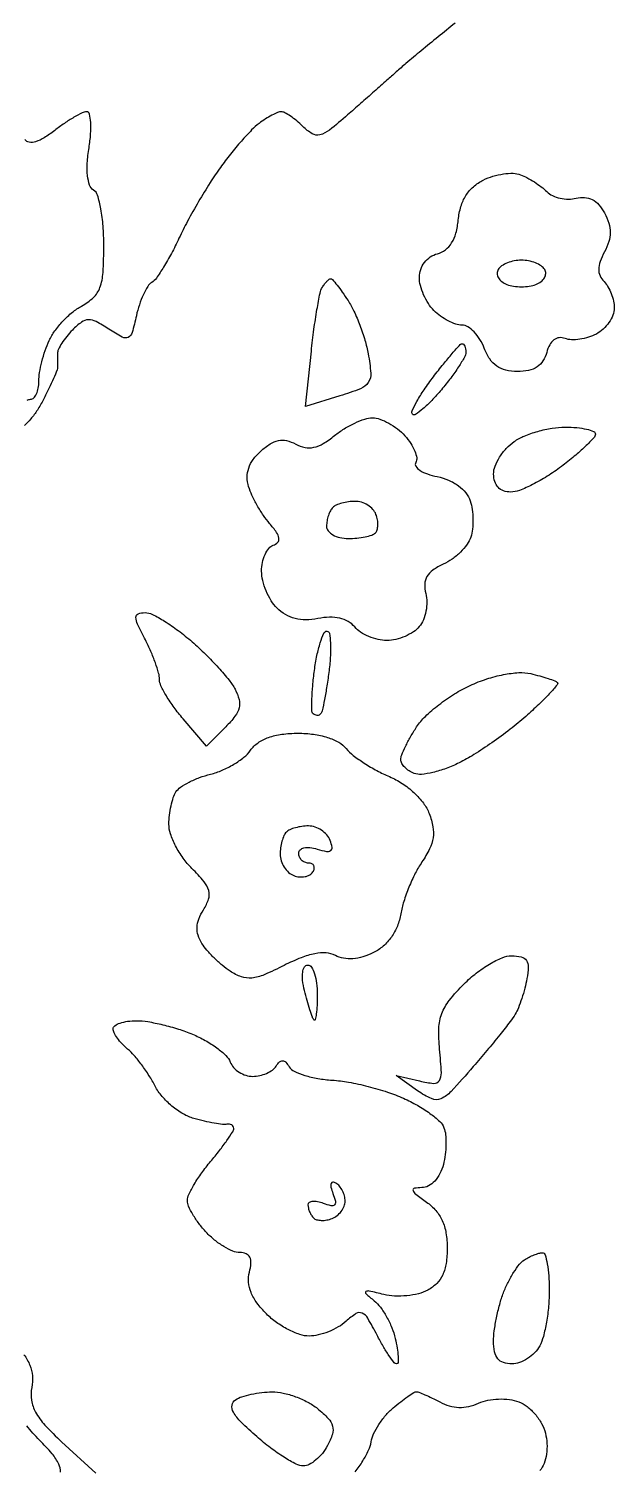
# Model space of a CAD drawing. Extents: x 0 to 102, y 0 to 135.
# Drawn here: x 86.12 to 91.45, y 64.72 to 77.83 of the extents above; entities that cross this region are included whole.
import ezdxf

# ---------------------------------------------------------------- set-up
doc = ezdxf.new("R2010")
doc.units = 0
doc.header["$MEASUREMENT"] = 0

msp = doc.modelspace()

# ---------------------------------------------------------------- linework, layer by layer
for points in [[(90.001254, 77.878072, 0.002523), (89.848125, 77.755017, 0.002323), (89.691967, 77.627017, 0.002319), (89.553834, 77.511631, 0.007694), (89.464502, 77.433922, -0.001193), (89.3807, 77.359086, -0.000467), (89.264665, 77.256156, -0.000462), (89.13891, 77.145021, -0.000575), (89.021801, 77.041958, -0.012295), (88.856276, 76.90368, -0.104804), (88.770191, 76.860759, -0.197665), (88.699224, 76.870516, -0.064709), (88.613906, 76.936208, 0.021299), (88.557878, 76.987656, 0.02526), (88.500666, 77.031122, 0.025324), (88.44956, 77.062354, 0.125128), (88.417127, 77.0706, 0.09898), (88.384282, 77.064034, 0.021857), (88.332021, 77.039536, 0.021909), (88.273083, 77.00533, 0.019549), (88.215012, 76.96485, 0.03876), (88.147086, 76.90463, 0.011715), (88.053608, 76.803185, 0.01166), (87.953766, 76.684117, 0.012434), (87.861766, 76.563, 0.015442), (87.768168, 76.424371, 0.008724), (87.662934, 76.250999, 0.008702), (87.562801, 76.072275, 0.014118), (87.484725, 75.91667, -0.013031), (87.415882, 75.778718, -0.016006), (87.344242, 75.653872, -0.014508), (87.27835, 75.553731, -0.101909), (87.23611, 75.51385, 0.116917), (87.199676, 75.477346, 0.029702), (87.15984, 75.403069, 0.028638), (87.123293, 75.310396, 0.025548), (87.095958, 75.210575, -0.01525), (87.057065, 75.056136, -0.212983), (87.021115, 75.013185, -0.243341), (86.968066, 75.014415, -0.019863), (86.845178, 75.088132, 0.023123), (86.729, 75.156797, 0.128757), (86.659114, 75.173268, 0.153898), (86.596629, 75.151862, 0.037505), (86.513029, 75.079943, 0.026213), (86.460812, 75.021944, 0.028783), (86.416676, 74.960514, 0.029937), (86.38549, 74.904183, 0.111903), (86.3766, 74.864957, 0.00189), (86.376726, 74.831715, 0.00163), (86.377104, 74.79679, 0.00164), (86.377653, 74.765117, 0.004758), (86.378314, 74.743214, -0.106428), (86.373487, 74.715488, -0.006657), (86.341106, 74.63842, -0.009588), (86.299216, 74.547139, -0.006957), (86.249242, 74.447114, -0.02318), (86.193325, 74.350264, -0.031088), (86.13344, 74.268493, -0.031984), (86.077535, 74.209463, -0.189376)], [(86.099373, 74.43881, -0.13875), (86.131851, 74.448, 0.205188), (86.160728, 74.460371, 0.083292), (86.185208, 74.496533, 0.063554), (86.201852, 74.549972, 0.043778), (86.2074, 74.613219, -0.042265), (86.214001, 74.691166, -0.019699), (86.234996, 74.790473, -0.019354), (86.265369, 74.893588, -0.025598), (86.301345, 74.984625, -0.050362), (86.352021, 75.071481, -0.031677), (86.427076, 75.162025, -0.031639), (86.513167, 75.24256, -0.049394), (86.597445, 75.299001, 0.067279), (86.704, 75.376001, 0.115742), (86.763733, 75.467128, 0.072739), (86.792219, 75.604439, 0.014833), (86.7996, 75.853203, 0.019544), (86.792755, 76.028244, 0.026431), (86.772072, 76.185212, 0.025489), (86.742393, 76.30926, 0.184921), (86.705886, 76.357132, -0.174161), (86.670039, 76.402161, -0.055262), (86.651271, 76.487254, -0.042861), (86.648851, 76.602435, -0.023479), (86.664586, 76.742825, 0.020846), (86.679341, 76.868495, 0.035398), (86.67981, 76.974316, 0.041658), (86.668338, 77.050417, 0.347538), (86.642809, 77.0706, 0.115584), (86.601637, 77.060953, 0.017478), (86.526669, 77.02046, 0.01881), (86.440142, 76.965265, 0.015273), (86.351622, 76.899911, -0.028019), (86.256989, 76.833701, -0.064234), (86.177908, 76.797797, -0.10513), (86.118349, 76.792519, -0.227857), (86.080567, 76.816691, 0.075495)], [(86.071143, 65.733511, -0.067903), (86.125524, 65.638059, -0.076059), (86.148602, 65.539684, -0.066971), (86.142787, 65.43434, 0.084928), (86.140525, 65.317922, 0.088415), (86.177348, 65.209136, 0.061297), (86.262822, 65.090717, 0.020399), (86.414819, 64.939641), (86.726793, 64.653884)], [(89.091206, 64.664043, 0.026619), (89.160544, 64.764413, 0.027566), (89.213101, 64.861491, 0.070712), (89.236641, 64.93762, -0.069617), (89.258957, 65.010348, -0.033867), (89.30601, 65.095579, -0.032777), (89.367938, 65.179159, -0.040516), (89.436364, 65.24775, -0.010148), (89.505734, 65.304461, -0.014003), (89.570403, 65.35231, -0.010571), (89.625584, 65.389088, -0.14264), (89.648634, 65.3958, -0.094767), (89.672171, 65.391298, -0.008807), (89.727029, 65.368392, -0.01108), (89.791884, 65.33823, -0.008479), (89.861463, 65.302496, 0.052306), (89.949127, 65.266781, 0.062586), (90.037125, 65.252819, 0.062625), (90.125797, 65.261065, 0.052468), (90.215451, 65.291042, -0.058113), (90.298958, 65.317921, -0.040441), (90.397456, 65.329246, -0.040351), (90.496812, 65.324571, -0.056724), (90.582919, 65.303408, -0.078208), (90.658803, 65.260918, -0.050386), (90.73151, 65.190809, -0.049427), (90.79036, 65.105545, -0.064952), (90.825016, 65.017664, -0.049092), (90.839134, 64.922842, -0.048839), (90.834534, 64.826919, -0.052291), (90.812556, 64.740843, -0.084762), (90.774888, 64.675601, 0.021068)], [(86.405744, 64.662619, 0.116341), (86.389464, 64.73542, 0.063644), (86.327707, 64.829939, 0.019885), (86.212606, 64.954578, -0.031933), (86.097255, 65.085686, -0.048805)]]:
    msp.add_lwpolyline(points, format="xyb")
for points in [[(90.59757, 76.496978, -0.032723), (90.657196, 76.469848, -0.019696), (90.724198, 76.430427, -0.019686), (90.787987, 76.385789, -0.032298), (90.837762, 76.342615, 0.085096), (90.889708, 76.306363, 0.054624), (90.959409, 76.28246, 0.053096), (91.035214, 76.273693, 0.066304), (91.105468, 76.282404, -0.082462), (91.182488, 76.28945, -0.102002), (91.251647, 76.269815, -0.092736), (91.312141, 76.222391, -0.05746), (91.363733, 76.147973, -0.045902), (91.403233, 76.054458, -0.077552), (91.416182, 75.970553, -0.077299), (91.402966, 75.8865, -0.045317), (91.363139, 75.792517, 0.035205), (91.323542, 75.704091, 0.085115), (91.310706, 75.633876, 0.110474), (91.323199, 75.574995, 0.089306), (91.360163, 75.521797, -0.066059), (91.39558, 75.475542, -0.039099), (91.425447, 75.412656, -0.038448), (91.445812, 75.344, -0.052927), (91.4526, 75.280057, -0.093682), (91.440584, 75.216485, -0.05753), (91.404698, 75.148974, -0.054977), (91.351895, 75.087957, -0.064139), (91.289529, 75.04348, -0.047213), (91.218127, 75.01354, -0.040408), (91.138548, 74.995585, -0.042321), (91.062998, 74.991308, -0.084794), (91.004547, 75.002988, 0.119351), (90.950962, 75.00993, 0.136086), (90.903037, 74.990829, 0.108658), (90.864192, 74.945135, 0.058145), (90.837138, 74.875785, -0.079186), (90.803091, 74.79826, -0.10575), (90.749043, 74.743906, -0.093701), (90.672119, 74.712229, -0.050991), (90.570126, 74.7018, -0.057419), (90.463535, 74.714081, -0.095701), (90.381317, 74.750822, -0.094533), (90.318035, 74.815923, -0.054905), (90.2682, 74.9133, 0.047309), (90.228328, 74.994209, 0.053393), (90.175292, 75.062672, 0.060824), (90.117773, 75.10952, 0.141434), (90.064837, 75.1248, -0.082551), (90.008227, 75.13421, -0.037439), (89.938951, 75.163852, -0.035752), (89.868887, 75.206868, -0.04085), (89.808943, 75.257743, -0.054705), (89.758046, 75.321188, -0.038661), (89.715052, 75.401888, -0.039128), (89.685672, 75.486553, -0.064036), (89.676, 75.561763, -0.08469), (89.688016, 75.632196, -0.079454), (89.722803, 75.696401, -0.07964), (89.775788, 75.746434, -0.085715), (89.840484, 75.775854, 0.099012), (89.914049, 75.811677, 0.091711), (89.97053, 75.873865, 0.074093), (90.009399, 75.964152, 0.040292), (90.030834, 76.083255, -0.047296), (90.054761, 76.206309, -0.068292), (90.100194, 76.307249, -0.073186), (90.168264, 76.387181, -0.064847), (90.25917, 76.448015, -0.041819), (90.346681, 76.482628, -0.037359), (90.442094, 76.503801, -0.039314), (90.531048, 76.509601, -0.087246)], [(90.6066, 75.717, 0.048595), (90.541792, 75.710686, 0.047061), (90.478687, 75.691973, 0.050865), (90.426368, 75.66447, 0.108322), (90.394731, 75.631802, 0.148943), (90.385123, 75.595372, 0.123594), (90.396395, 75.556723, 0.099723), (90.427713, 75.521623, 0.069381), (90.474338, 75.495851, 0.055611), (90.534642, 75.480112, 0.036064), (90.6066, 75.474915, 0.036064), (90.678558, 75.480112, 0.055611), (90.738862, 75.495851, 0.069381), (90.785487, 75.521623, 0.099723), (90.816805, 75.556723, 0.123594), (90.828077, 75.595372, 0.148943), (90.818469, 75.631802, 0.108322), (90.786832, 75.66447, 0.050865), (90.734513, 75.691973, 0.047061), (90.671408, 75.710686, 0.048595)], [(88.867563, 75.5478, -0.220063), (88.883301, 75.540521, -0.008365), (88.925367, 75.489305, -0.013666), (88.973618, 75.424978, -0.009049), (89.025616, 75.348668, -0.036129), (89.079496, 75.251849, -0.018477), (89.133499, 75.123632, -0.018261), (89.179637, 74.986779, -0.026093), (89.209654, 74.862218, -0.02599), (89.232999, 74.686847, -0.169958), (89.210817, 74.602215, -0.151249), (89.139262, 74.544641, -0.019338), (88.950913, 74.4783), (88.638609, 74.3817), (88.69146, 74.887347, -0.007186), (88.715192, 75.086658, -0.00953), (88.742838, 75.267197, -0.007226), (88.770871, 75.416619, -0.088647), (88.792148, 75.470397, -0.023924), (88.812485, 75.500033, -0.030794), (88.834034, 75.525063, -0.031793), (88.853934, 75.543046, -0.169413)], [(90.066741, 74.9556, -0.221394), (90.079088, 74.949851, -0.077056), (90.089524, 74.932655, -0.058595), (90.096639, 74.9074, -0.039408), (90.099, 74.877491, -0.129415), (90.087295, 74.833025, -0.015264), (90.03378, 74.744816, -0.017446), (89.961998, 74.642274, -0.01347), (89.876973, 74.535518, -0.015499), (89.788945, 74.437253, -0.0259), (89.708324, 74.361007, -0.024116), (89.641716, 74.309579, -0.363521), (89.61463, 74.31197, -0.314715), (89.609347, 74.341744, -0.018103), (89.653743, 74.429056, -0.022276), (89.719117, 74.535405, -0.013976), (89.804398, 74.653944, -0.006317), (89.894913, 74.769557, -0.009734), (89.976371, 74.866988, -0.004614), (90.047178, 74.946904, -0.212236)], [(89.24926, 74.2788, -0.086573), (89.316114, 74.267137, -0.040421), (89.396441, 74.230663, -0.038453), (89.476696, 74.177636, -0.043646), (89.544276, 74.114931, -0.038205), (89.597413, 74.04635, -0.04913), (89.634555, 73.975807, -0.057839), (89.651854, 73.913523, -0.179113), (89.643361, 73.871431, 0.293571), (89.64396, 73.837251, 0.100817), (89.680755, 73.800762, 0.062222), (89.749117, 73.767233, 0.033588), (89.839769, 73.742676, -0.052026), (89.942349, 73.710792, -0.057725), (90.032331, 73.659196, -0.063254), (90.10089, 73.593733, -0.093982), (90.140197, 73.520876, -0.043482), (90.157571, 73.443337, -0.029453), (90.164325, 73.352992, -0.029722), (90.160445, 73.264235, -0.051098), (90.145375, 73.191839, -0.080317), (90.111738, 73.125227, -0.041335), (90.05063, 73.054209, -0.039708), (89.973955, 72.989854, -0.047878), (89.892527, 72.942884, 0.045311), (89.79949, 72.88985, 0.107688), (89.745627, 72.831754, 0.125025), (89.725362, 72.762401, 0.072957), (89.734938, 72.675795, -0.06453), (89.744648, 72.599686, -0.048189), (89.736338, 72.515412, -0.048968), (89.712449, 72.436069, -0.075748), (89.675626, 72.374849, -0.074105), (89.62152, 72.326416, -0.044562), (89.545467, 72.285545, -0.043576), (89.460649, 72.257722, -0.057531), (89.3799, 72.2484, -0.05627), (89.299343, 72.257495, -0.043368), (89.215098, 72.284622, -0.044509), (89.139872, 72.324473, -0.075631), (89.08678, 72.371709, 0.091418), (89.027984, 72.420806, 0.072127), (88.950529, 72.450796, 0.062437), (88.857256, 72.460219, 0.043371), (88.751869, 72.448504, -0.047446), (88.641795, 72.437173, -0.063839), (88.542413, 72.449132, -0.068372), (88.454566, 72.484605, -0.066367), (88.378548, 72.542737, -0.059086), (88.324649, 72.61114, -0.03901), (88.279145, 72.700423, -0.039026), (88.248086, 72.795626, -0.059405), (88.2378, 72.881893, -0.049754), (88.245644, 72.96053, -0.055901), (88.268864, 73.032884, -0.063809), (88.303042, 73.08867, -0.140207), (88.34355, 73.11729, 0.123407), (88.384515, 73.144249, 0.230277), (88.395636, 73.181448, 0.11396), (88.373844, 73.234597, 0.023643), (88.311257, 73.31469, -0.028914), (88.254481, 73.388945, -0.019395), (88.198047, 73.479725, -0.019562), (88.150094, 73.572221, -0.03609), (88.119711, 73.651256, -0.073522), (88.106845, 73.737501, -0.082237), (88.120449, 73.820329, -0.075783), (88.16152, 73.89957, -0.051489), (88.229566, 73.975249, -0.040939), (88.315678, 74.041219, -0.093389), (88.391236, 74.071895, -0.107233), (88.465963, 74.070832, -0.065976), (88.548658, 74.03974, 0.073764), (88.633605, 74.009295, 0.103589), (88.713903, 74.010064, 0.08298), (88.799782, 74.044524, 0.033384), (88.903468, 74.117597, -0.031917), (88.990466, 74.179293, -0.029209), (89.087164, 74.231447, -0.030433), (89.179093, 74.267673, -0.078796)], [(91.006124, 74.1942, -0.021592), (91.112183, 74.189618, -0.035276), (91.201045, 74.175562, -0.040102), (91.264636, 74.155362, -0.31802), (91.280317, 74.13075, -0.178938), (91.265159, 74.095165, -0.012768), (91.188064, 74.017597, -0.016696), (91.088288, 73.928392, -0.011772), (90.970594, 73.83465, -0.022098), (90.841779, 73.745601, -0.023594), (90.708329, 73.670341, -0.024024), (90.588216, 73.616951, -0.092823), (90.508377, 73.602, -0.085918), (90.443423, 73.613245, -0.11808), (90.393965, 73.6455, -0.113932), (90.36333, 73.697672, -0.07616), (90.3528, 73.766403, -0.093028), (90.366414, 73.838943, -0.048718), (90.408032, 73.921198, -0.04614), (90.468893, 73.999946, -0.052447), (90.540824, 74.062503, -0.054478), (90.632808, 74.113013, -0.029381), (90.755066, 74.155514, -0.028895), (90.886194, 74.184568, -0.040091)], [(89.088849, 73.5174, 0.034601), (89.028798, 73.513239, 0.03335), (88.969134, 73.500833, 0.035191), (88.918179, 73.48269, 0.09352), (88.8864, 73.461, 0.077955), (88.864762, 73.431311, 0.038133), (88.846567, 73.388032, 0.036641), (88.834158, 73.339126, 0.043841), (88.83, 73.2918, 0.170563), (88.845121, 73.248763, 0.094252), (88.887986, 73.212135, 0.074787), (88.951888, 73.187361, 0.055194), (89.0274, 73.179, 0.023432), (89.106679, 73.182717, 0.026874), (89.181669, 73.193855, 0.027482), (89.243327, 73.210002, 0.119139), (89.275371, 73.229571, 0.131935), (89.291479, 73.257506, 0.057779), (89.297715, 73.300134, 0.05155), (89.294085, 73.349643, 0.04759), (89.28042, 73.398771, 0.096021), (89.252118, 73.444128, 0.066857), (89.205368, 73.482553, 0.064414), (89.148083, 73.508534, 0.074425)], [(87.175184, 72.5022, -0.117117), (87.242305, 72.486259, -0.022079), (87.353056, 72.424238, -0.022514), (87.478611, 72.338403, -0.018964), (87.603589, 72.236798, -0.014704), (87.725902, 72.122865, -0.013973), (87.843468, 72.000035, -0.01407), (87.941245, 71.885684, -0.047007), (87.995726, 71.80349, -0.05927), (88.031993, 71.710808, -0.125182), (88.032417, 71.634145, -0.103259), (87.995256, 71.557085, -0.032581), (87.9105, 71.4605), (87.735414, 71.285414), (87.521411, 71.534257, -0.019949), (87.43948, 71.637592, -0.02312), (87.37024, 71.742301, -0.022989), (87.320461, 71.835168, -0.111747), (87.307303, 71.893051, 0.069266), (87.299136, 71.951324, 0.016839), (87.269315, 72.044024, 0.016945), (87.227542, 72.148977, 0.016143), (87.178127, 72.252601, -0.009557), (87.106631, 72.397585, -0.107216), (87.092353, 72.459852, -0.316331), (87.113788, 72.49112, -0.089515)], [(88.833089, 72.333, -0.365576), (88.856155, 72.313534, -0.028664), (88.865805, 72.227382, -0.028445), (88.865499, 72.111308, -0.016861), (88.85261, 71.97345, -0.006657), (88.8328, 71.833139, -0.009487), (88.811194, 71.709163, -0.005968), (88.789985, 71.606362, -0.125777), (88.77606, 71.57865, -0.112869), (88.761526, 71.56805, -0.107745), (88.743576, 71.564585, -0.101492), (88.724938, 71.568876, -0.089447), (88.708531, 71.580269, -0.194775), (88.695971, 71.609921, -0.011035), (88.696594, 71.71145, -0.015585), (88.703954, 71.835254, -0.010698), (88.71967, 71.975069, -0.016858), (88.742801, 72.11225, -0.026533), (88.77279, 72.227858, -0.024537), (88.804991, 72.314474, -0.299994)], [(90.691027, 71.945552, -0.009602), (90.774166, 71.924463, -0.012602), (90.849149, 71.901857, -0.010143), (90.910398, 71.880307, -0.107108), (90.932561, 71.866039, -0.391444), (90.93342, 71.844132, -0.009667), (90.860814, 71.762406, -0.015814), (90.765226, 71.665263, -0.009461), (90.645898, 71.555666, -0.016645), (90.503426, 71.437907, -0.011964), (90.337037, 71.315697, -0.012104), (90.172925, 71.206913, -0.025405), (90.039421, 71.132175, -0.027033), (89.919632, 71.08075, -0.030119), (89.799194, 71.044648, -0.031506), (89.694122, 71.026825, -0.118408), (89.628307, 71.035476, -0.052351), (89.581834, 71.059142, -0.056198), (89.542493, 71.091473, -0.063129), (89.515678, 71.127149, -0.130341), (89.5068, 71.160628, -0.096175), (89.515226, 71.204028, -0.016648), (89.549248, 71.28087, -0.017566), (89.595981, 71.369501, -0.014921), (89.651304, 71.459694, -0.056632), (89.730859, 71.555463, -0.026022), (89.853807, 71.661662, -0.025371), (89.996242, 71.761143, -0.031953), (90.137754, 71.837547, -0.028572), (90.28965, 71.89717, -0.031043), (90.443239, 71.937182, -0.033644), (90.582951, 71.954812, -0.071993)], [(88.570638, 71.4024, -0.033608), (88.711526, 71.392919, -0.043555), (88.837799, 71.364492, -0.049813), (88.940514, 71.320089, -0.09298), (89.009991, 71.262395, 0.054245), (89.073769, 71.200546, 0.021303), (89.173642, 71.129387, 0.020787), (89.289122, 71.060964, 0.024355), (89.404053, 71.006205, -0.047451), (89.518939, 70.944814, -0.041001), (89.626382, 70.86012, -0.042698), (89.713244, 70.764213, -0.071945), (89.76585, 70.669491, -0.045281), (89.799344, 70.549785, -0.083098), (89.80101, 70.448816, -0.077296), (89.769422, 70.347983, -0.034731), (89.699398, 70.227731, 0.032225), (89.638735, 70.124745, 0.020267), (89.580824, 69.997588, 0.02033), (89.533829, 69.867302, 0.034748), (89.5068, 69.754932, -0.054881), (89.475288, 69.643774, -0.056548), (89.420566, 69.543335, -0.058328), (89.3466, 69.460412, -0.066209), (89.258358, 69.400857, -0.04173), (89.162077, 69.36262, -0.054638), (89.069093, 69.345174, -0.061256), (88.983837, 69.349105, -0.080919), (88.910383, 69.374257, 0.107754), (88.827475, 69.397803, 0.062971), (88.72396, 69.391196, 0.047419), (88.597559, 69.354263, 0.023112), (88.444315, 69.284858, -0.016516), (88.261535, 69.199155, -0.074735), (88.147926, 69.169391, -0.111934), (88.054389, 69.180281, -0.061903), (87.950955, 69.231848, -0.02788), (87.879714, 69.285099, -0.019525), (87.80547, 69.352439, -0.019764), (87.739221, 69.422765, -0.03834), (87.693182, 69.484679, -0.063807), (87.658633, 69.558968, -0.089766), (87.649266, 69.631284, -0.082074), (87.66573, 69.707029, -0.045142), (87.70863, 69.791899, 0.059127), (87.754461, 69.889217, 0.150344), (87.75628, 69.966439, 0.106215), (87.713079, 70.048115, 0.021812), (87.602263, 70.169046, -0.041063), (87.521819, 70.263912, -0.036056), (87.454004, 70.374731, -0.037789), (87.407499, 70.484256, -0.083358), (87.393095, 70.573705, -0.028041), (87.398223, 70.65532, -0.024266), (87.412517, 70.739949, -0.025), (87.433074, 70.815444, -0.062761), (87.457393, 70.866943, -0.10236), (87.498515, 70.909304, -0.030795), (87.576193, 70.955304, -0.029443), (87.671896, 70.997381, -0.028119), (87.773347, 71.028667, 0.041357), (87.8783, 71.064097, 0.033112), (87.984468, 71.118621, 0.034171), (88.076403, 71.182733, 0.069007), (88.136847, 71.246874, -0.086293), (88.205761, 71.315144, -0.066169), (88.300128, 71.363841, -0.054417), (88.421301, 71.39292, -0.03171)], [(88.665849, 70.5564, 0.034601), (88.605798, 70.552239, 0.03335), (88.546134, 70.539832, 0.035191), (88.495179, 70.52169, 0.09352), (88.4634, 70.5, 0.09352), (88.44171, 70.468221, 0.035191), (88.423567, 70.417266, 0.03335), (88.411161, 70.357602, 0.034601), (88.407, 70.297551, 0.077686), (88.416284, 70.238157, 0.065091), (88.443481, 70.180405, 0.066748), (88.483711, 70.132972, 0.092179), (88.531191, 70.103846, 0.066719), (88.582404, 70.091684, 0.072258), (88.633588, 70.093955, 0.081026), (88.676913, 70.109784, 0.126981), (88.705384, 70.137095, 0.087518), (88.717687, 70.167989, 0.16638), (88.71438, 70.194234, 0.178572), (88.696062, 70.211724, 0.102575), (88.665793, 70.218, -0.099846), (88.631602, 70.224896, -0.098131), (88.602518, 70.244526, -0.097753), (88.583037, 70.273838, -0.098237), (88.5762, 70.308301, -0.206557), (88.589548, 70.339233, -0.136181), (88.624316, 70.35757, -0.08645), (88.678395, 70.359851, -0.044284), (88.744868, 70.345069, 0.026214), (88.82815, 70.323367, 0.200747), (88.866976, 70.330984, 0.294905), (88.879907, 70.360958, 0.050077), (88.862716, 70.423968, 0.08698), (88.832374, 70.474595, 0.066391), (88.783924, 70.517498, 0.065869), (88.725479, 70.546499, 0.082453)], [(90.517147, 69.372, -0.055105), (90.605258, 69.36226, -0.192006), (90.651629, 69.330563, -0.158969), (90.668527, 69.271017, -0.035163), (90.656827, 69.164197, -0.019319), (90.637293, 69.076021, -0.01555), (90.609733, 68.982904, -0.015827), (90.578839, 68.8984, -0.038315), (90.549423, 68.838838, -0.02982), (90.504671, 68.772711, -0.004794), (90.408628, 68.650021, -0.005284), (90.292468, 68.50764, -0.004617), (90.168032, 68.361135, -0.008286), (89.965152, 68.134402, -0.104278), (89.871942, 68.068352, -0.210468), (89.786554, 68.068881, -0.050149), (89.660432, 68.141311), (89.4645, 68.281635), (89.678668, 68.230085, 0.034435), (89.807393, 68.208338, 0.28443), (89.858384, 68.233329, 0.15533), (89.876593, 68.303854, 0.009888), (89.860339, 68.519296, -0.030985), (89.85399, 68.710869, -0.082563), (89.880218, 68.844663, -0.079582), (89.949012, 68.965609, -0.027359), (90.083813, 69.116029, -0.031254), (90.194849, 69.213988, -0.031728), (90.316693, 69.296808, -0.033445), (90.431491, 69.354644, -0.10029)], [(88.659188, 69.2874, -0.260279), (88.692342, 69.268887, -0.060308), (88.720075, 69.208704, -0.047371), (88.739132, 69.122134, -0.030509), (88.7454, 69.0195, -0.010668), (88.743258, 68.919107, -0.021818), (88.73647, 68.84065, -0.028872), (88.726786, 68.789648, -0.607811), (88.715001, 68.78685, -0.091808), (88.700364, 68.811916, -0.008523), (88.677137, 68.880086, -0.010741), (88.652385, 68.963076, -0.008231), (88.628789, 69.05475, -0.029261), (88.611947, 69.148939, -0.062172), (88.612371, 69.222867, -0.102581), (88.628803, 69.270164, -0.263874)], [(87.098417, 68.7798, -0.041522), (87.201234, 68.771247, -0.017841), (87.336239, 68.743645, -0.017508), (87.47873, 68.703847, -0.022105), (87.607207, 68.65672, -0.028826), (87.72364, 68.599985, -0.030902), (87.829983, 68.531396, -0.032498), (87.913024, 68.461509, -0.1104), (87.951941, 68.40292, 0.092945), (87.982703, 68.352944, 0.06678), (88.032944, 68.310599, 0.064962), (88.094196, 68.281972, 0.077018), (88.157258, 68.2722, 0.054399), (88.2209, 68.279145, 0.049225), (88.283836, 68.299704, 0.052368), (88.336832, 68.329961, 0.098775), (88.370282, 68.365832, -0.059854), (88.400623, 68.403883, -0.212349), (88.42916, 68.414612, -0.192848), (88.458206, 68.400941, -0.049118), (88.490393, 68.358753, 0.145888), (88.535592, 68.318507, 0.034339), (88.631005, 68.281598, 0.032519), (88.751143, 68.252778, 0.027042), (88.881668, 68.237522, -0.029608), (89.030869, 68.219306, -0.016908), (89.20832, 68.180649, -0.016846), (89.38484, 68.129507, -0.026704), (89.531631, 68.072727, -0.024365), (89.657985, 68.008353, -0.027476), (89.772313, 67.934287, -0.028285), (89.861322, 67.861369, -0.115885), (89.900305, 67.804037, -0.067974), (89.914981, 67.741546, -0.02768), (89.918444, 67.654096, -0.026762), (89.9118, 67.558345, -0.030789), (89.895012, 67.468311, -0.056475), (89.86372, 67.384857, -0.069907), (89.816139, 67.316946, -0.080961), (89.758562, 67.272399, -0.124873), (89.697864, 67.257, 0.041419), (89.630915, 67.251445, 0.460757), (89.618749, 67.231228, 0.150875), (89.642936, 67.197443, 0.009741), (89.741776, 67.125303, -0.062302), (89.826818, 67.048357, -0.072626), (89.885197, 66.95645, -0.065582), (89.918755, 66.843962, -0.039757), (89.9298, 66.705279, -0.035982), (89.919815, 66.56671, -0.072404), (89.888709, 66.461868, -0.086889), (89.833832, 66.382734, -0.075074), (89.75272, 66.322183, -0.062292), (89.668593, 66.289846, -0.036036), (89.561631, 66.271429, -0.035459), (89.449908, 66.268347, -0.049283), (89.35087, 66.282485, 0.00488), (89.217618, 66.313758, 0.201528), (89.18909, 66.308656, 0.496376), (89.187745, 66.290662, 0.011187), (89.264003, 66.226229, -0.064024), (89.320768, 66.166951, -0.031726), (89.377277, 66.079262, -0.030861), (89.425143, 65.979487, -0.039345), (89.455965, 65.88225, -0.016038), (89.473701, 65.79303, -0.027822), (89.481883, 65.717941, -0.028429), (89.481663, 65.66219, -0.396522), (89.468284, 65.6496, -0.235419), (89.446051, 65.660682, -0.012744), (89.399099, 65.726384, -0.017664), (89.346196, 65.810829, -0.011772), (89.291374, 65.910993, 0.013759), (89.205758, 66.065951, 0.155745), (89.154155, 66.112085, 0.25453), (89.098309, 66.107722, 0.039799), (89.00759, 66.037893, -0.052787), (88.936966, 65.98639, -0.03602), (88.847544, 65.942907, -0.0363), (88.754092, 65.913175, -0.058932), (88.671443, 65.9034, -0.082374), (88.585138, 65.917716, -0.037469), (88.479609, 65.962788, -0.035787), (88.372936, 66.028205, -0.04096), (88.281736, 66.105573, -0.037241), (88.19577, 66.205396, -0.062269), (88.141544, 66.301857, -0.074349), (88.118735, 66.395339, -0.086887), (88.126248, 66.486273, 0.042152), (88.140509, 66.5686, 0.135764), (88.130508, 66.622758, 0.187545), (88.096985, 66.653834, 0.094466), (88.039463, 66.6648, -0.099888), (87.976238, 66.677558, -0.036505), (87.894528, 66.719188, -0.03442), (87.809353, 66.7791, -0.034753), (87.733496, 66.849952, -0.025555), (87.667474, 66.928507, -0.027667), (87.611671, 67.0114, -0.028658), (87.57224, 67.08716, -0.106042), (87.561, 67.139561, -0.112918), (87.573738, 67.195244, -0.021638), (87.623128, 67.287169, -0.022061), (87.691532, 67.391479, -0.018745), (87.7725, 67.495372, 0.009329), (87.85352, 67.595388, 0.013041), (87.921872, 67.687941, 0.009394), (87.97484, 67.766838, 0.144099), (87.984, 67.797963, 0.133025), (87.979012, 67.816379, 0.128107), (87.965362, 67.830072, 0.109303), (87.94479, 67.836762, 0.078157), (87.92055, 67.835322, -0.084811), (87.882725, 67.833577, -0.012437), (87.80653, 67.844935, -0.013747), (87.716353, 67.863247, -0.011413), (87.621497, 67.887535, -0.064315), (87.522621, 67.929565, -0.041115), (87.420331, 68.00145, -0.040826), (87.330123, 68.090043, -0.058962), (87.267525, 68.182524, 0.022293), (87.2125, 68.27822, 0.017716), (87.145012, 68.376481, 0.018057), (87.075828, 68.463204, 0.042172), (87.016678, 68.52137, -0.030306), (86.965977, 68.568919, -0.03335), (86.923115, 68.620829, -0.035454), (86.893032, 68.669605, -0.121029), (86.8842, 68.705559, -0.248979), (86.899332, 68.734063, -0.065371), (86.947126, 68.757992, -0.050547), (87.01636, 68.774393, -0.032912)], [(88.915569, 67.298701, 0.129903), (88.886907, 67.307417, 0.343302), (88.8706, 67.295664, 0.133905), (88.869957, 67.261184, 0.029715), (88.887956, 67.204407, -0.03134), (88.910311, 67.133087, -0.253263), (88.901953, 67.101023, -0.268392), (88.871149, 67.091654, -0.034326), (88.802387, 67.112758, 0.040442), (88.74811, 67.128693, 0.07511), (88.702391, 67.1312, 0.122491), (88.672298, 67.120592, 0.252179), (88.6608, 67.099245, 0.061892), (88.664487, 67.069571, 0.039111), (88.675655, 67.036474, 0.038848), (88.692008, 67.005161, 0.056678), (88.711371, 66.980829, 0.131935), (88.739306, 66.964721, 0.057779), (88.781934, 66.958485, 0.05155), (88.831443, 66.962115, 0.04759), (88.880571, 66.97578, 0.075882), (88.925921, 67.001618, 0.064731), (88.964353, 67.041082, 0.066823), (88.990345, 67.087613, 0.094273), (88.9992, 67.134158, 0.065665), (88.993, 67.181161, 0.052035), (88.974633, 67.229046, 0.053442), (88.947578, 67.270611, 0.083549)], [(90.79695, 66.663505, -0.335886), (90.821744, 66.645515, -0.027991), (90.841762, 66.563381, -0.028422), (90.855824, 66.4526, -0.01736), (90.8604, 66.320838, -0.022391), (90.853962, 66.177146, -0.020327), (90.834674, 66.029847, -0.020814), (90.806557, 65.899508, -0.059396), (90.772823, 65.813238, -0.070544), (90.726976, 65.750654, -0.056312), (90.662144, 65.697669, -0.057675), (90.589099, 65.66171, -0.085768), (90.519023, 65.6496, -0.078238), (90.442375, 65.661668, -0.145903), (90.391017, 65.69696, -0.12286), (90.361944, 65.759612, -0.047527), (90.3528, 65.855593, -0.033216), (90.359173, 65.951424, -0.01691), (90.379206, 66.070528, -0.016723), (90.408256, 66.192457, -0.024), (90.442693, 66.298021, -0.025225), (90.484494, 66.393216, -0.025188), (90.535689, 66.483767, -0.026), (90.588328, 66.557983, -0.084077), (90.633043, 66.598333, -0.024442), (90.676161, 66.622878, -0.022546), (90.722629, 66.643826, -0.02318), (90.765718, 66.658686, -0.06643)], [(88.334178, 65.394505, -0.056303), (88.433491, 65.383869, -0.033586), (88.547631, 65.350265, -0.033269), (88.658277, 65.300856, -0.048579), (88.74729, 65.242081, -0.030331), (88.845718, 65.151973, -0.127221), (88.884954, 65.082767, -0.145486), (88.883003, 65.008483, -0.044077), (88.838285, 64.903681, -0.046742), (88.791511, 64.833032, -0.048492), (88.732943, 64.77325, -0.053433), (88.67195, 64.732236, -0.121904), (88.618467, 64.719, -0.119632), (88.553489, 64.734773, -0.021136), (88.44373, 64.797403, -0.021826), (88.318756, 64.883719, -0.018114), (88.193502, 64.985903, -0.014799), (88.050171, 65.119464, -0.067714), (87.980936, 65.209441, -0.16593), (87.968472, 65.273641, -0.220603), (88.000208, 65.323007, -0.06394), (88.058141, 65.350104, -0.024726), (88.143972, 65.372968, -0.023995), (88.240573, 65.388847, -0.027291)]]:
    msp.add_lwpolyline(points, format="xyb", close=True)

doc.saveas('drawing.dxf')
